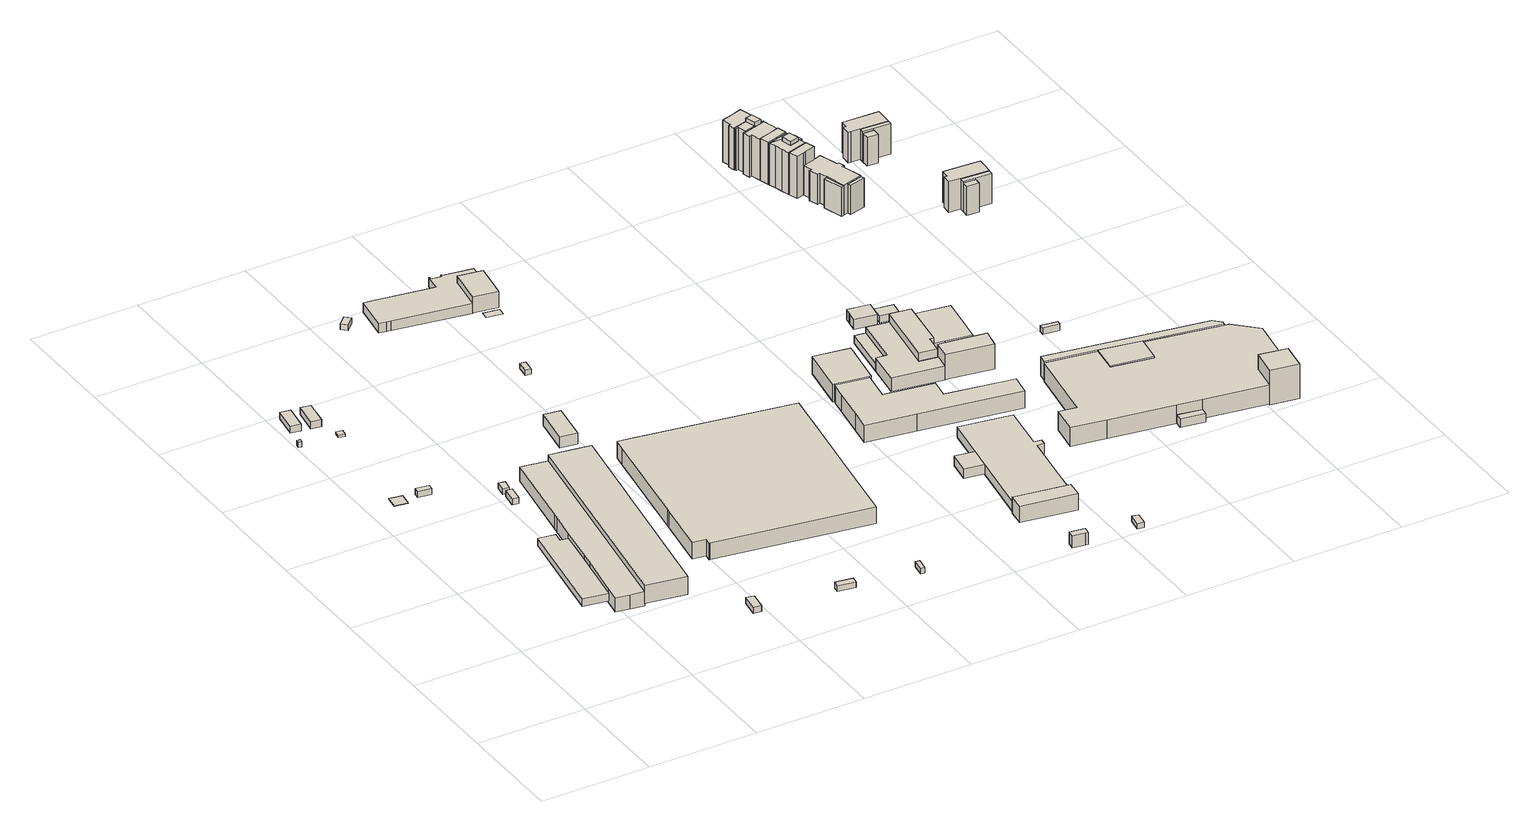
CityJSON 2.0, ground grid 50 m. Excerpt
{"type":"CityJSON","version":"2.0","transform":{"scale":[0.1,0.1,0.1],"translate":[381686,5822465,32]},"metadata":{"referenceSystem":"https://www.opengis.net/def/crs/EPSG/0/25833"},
"CityObjects":{
"building1":{"type":"Building","attributes":{"Gemeindeschluessel":"11000005","BezugspunktDach":"2200","function":"31001_2100","measuredHeight":0.016,"storeysAboveGround":1},"address":[{"country":"Germany","locality":"Berlin","thoroughfareNumber":"108 (11)","thoroughfareName":"Nonnendammallee"}],"geometry":[{"type":"Solid","lod":"1","boundaries":[[[[0,1,2,3]],[[4,5,6,7]],[[4,7,3,2]],[[5,4,2,1]],[[6,5,1,0]],[[7,6,0,3]]]]}]},
"building2":{"type":"Building","attributes":{"Gemeindeschluessel":"11000005","BezugspunktDach":"2200","function":"31001_2100","measuredHeight":2.46,"storeysAboveGround":1},"address":[{"country":"Germany","locality":"Berlin","thoroughfareNumber":"108 (21)","thoroughfareName":"Nonnendammallee"}],"geometry":[{"type":"Solid","lod":"1","boundaries":[[[[8,9,10,11,12]],[[13,14,15,16,17]],[[13,17,12,11]],[[14,13,11,10]],[[15,14,10,9]],[[16,15,9,8]],[[17,16,8,12]]]]}]},
"building3":{"type":"Building","attributes":{"Gemeindeschluessel":"11000005","BezugspunktDach":"2200","function":"31001_2100","measuredHeight":3.52,"storeysAboveGround":1},"address":[{"country":"Germany","locality":"Berlin","thoroughfareNumber":"101 (39)","thoroughfareName":"Nonnendammallee"}],"geometry":[{"type":"Solid","lod":"1","boundaries":[[[[18,19,20,21,22,23,24,25]],[[26,27,28,29,30,31,32,33]],[[26,33,25,24]],[[27,26,24,23]],[[28,27,23,22]],[[29,28,22,21]],[[30,29,21,20]],[[31,30,20,19]],[[32,31,19,18]],[[33,32,18,25]]]]}]},
"building4":{"type":"Building","attributes":{"Gemeindeschluessel":"11000005","BezugspunktDach":"2200","function":"31001_2100","measuredHeight":3,"storeysAboveGround":1},"address":[{"country":"Germany","locality":"Berlin","thoroughfareNumber":"108 (10)","thoroughfareName":"Nonnendammallee"}],"geometry":[{"type":"Solid","lod":"1","boundaries":[[[[34,35,36,37]],[[38,39,40,41]],[[38,41,37,36]],[[39,38,36,35]],[[40,39,35,34]],[[41,40,34,37]]]]}]},
"building5":{"type":"Building","attributes":{"Gemeindeschluessel":"11000005","BezugspunktDach":"2200","function":"31001_2100","measuredHeight":3.15,"storeysAboveGround":1},"address":[{"country":"Germany","locality":"Berlin","thoroughfareNumber":"108 (17)","thoroughfareName":"Nonnendammallee"}],"geometry":[{"type":"Solid","lod":"1","boundaries":[[[[42,43,44,45]],[[46,47,48,49]],[[46,49,45,44]],[[47,46,44,43]],[[48,47,43,42]],[[49,48,42,45]]]]}]},
"building6":{"type":"Building","attributes":{"Gemeindeschluessel":"11000005","BezugspunktDach":"2200","function":"31001_2100","measuredHeight":3.26,"storeysAboveGround":1},"address":[{"country":"Germany","locality":"Berlin","thoroughfareNumber":"108 (18)","thoroughfareName":"Nonnendammallee"}],"geometry":[{"type":"Solid","lod":"1","boundaries":[[[[50,51,52,53]],[[54,55,56,57]],[[54,57,53,52]],[[55,54,52,51]],[[56,55,51,50]],[[57,56,50,53]]]]}]},
"building7":{"type":"Building","attributes":{"Gemeindeschluessel":"11000005","BezugspunktDach":"2200","function":"31001_2100","measuredHeight":1.05,"storeysAboveGround":1},"address":[{"country":"Germany","locality":"Berlin","thoroughfareNumber":"108 (22)","thoroughfareName":"Nonnendammallee"}],"geometry":[{"type":"Solid","lod":"1","boundaries":[[[[58,59,60,61]],[[62,63,64,65]],[[62,65,61,60]],[[63,62,60,59]],[[64,63,59,58]],[[65,64,58,61]]]]}]},
"building8":{"type":"Building","attributes":{"Gemeindeschluessel":"11000005","BezugspunktDach":"2200","function":"31001_2100","measuredHeight":2.79,"storeysAboveGround":1},"address":[{"country":"Germany","locality":"Berlin","thoroughfareNumber":"108 (12)","thoroughfareName":"Nonnendammallee"}],"geometry":[{"type":"Solid","lod":"1","boundaries":[[[[66,67,68,69]],[[70,71,72,73]],[[70,73,69,68]],[[71,70,68,67]],[[72,71,67,66]],[[73,72,66,69]]]]}]},
"building9":{"type":"Building","attributes":{"Gemeindeschluessel":"11000005","BezugspunktDach":"2200","function":"31001_2523","measuredHeight":2.64,"storeysAboveGround":1},"address":[{"country":"Germany","locality":"Berlin","thoroughfareNumber":"108 (40)","thoroughfareName":"Nonnendammallee"}],"geometry":[{"type":"Solid","lod":"1","boundaries":[[[[74,75,76,77]],[[78,79,80,81]],[[78,81,77,76]],[[79,78,76,75]],[[80,79,75,74]],[[81,80,74,77]]]]}]},
"building10":{"type":"Building","attributes":{"Gemeindeschluessel":"11000005","function":"31001_2111"},"address":[{"country":"Germany","locality":"Berlin","thoroughfareNumber":"101 (18)","thoroughfareName":"Nonnendammallee"}],"children":["building10-1","building10-2"]},
"building10-1":{"type":"BuildingPart","attributes":{"BezugspunktDach":"2200","measuredHeight":8.44,"storeysAboveGround":2},"parents":["building10"],"geometry":[{"type":"Solid","lod":"1","boundaries":[[[[82,83,84,85,86,87,88,89,90,91]],[[92,93,94,95,96,97,98,99,100,101]],[[92,102,103,101,91,90]],[[93,92,90,89]],[[94,93,89,88]],[[95,94,88,87]],[[96,95,87,86]],[[97,96,86,85]],[[98,97,85,84]],[[99,98,84,83]],[[100,99,83,82]],[[101,100,82,91]],[[101,103,102,92]]]]}]},
"building10-2":{"type":"BuildingPart","attributes":{"BezugspunktDach":"2200","measuredHeight":7.38,"storeysAboveGround":2},"parents":["building10"],"geometry":[{"type":"MultiSurface","lod":"1","boundaries":[[[104,103,102,105,106,107,108,109,110,111,112,113,114,115]],[[116,117,118,119,120,121,122,123,124,125,126,127,128,129]],[[116,129,115,114]],[[117,116,114,113]],[[118,117,113,112]],[[119,118,112,111]],[[120,119,111,110]],[[121,120,110,109]],[[122,121,109,108]],[[123,122,108,107]],[[124,123,107,106]],[[125,124,106,105]],[[126,125,105,102]],[[127,126,130,92,101,103]],[[128,127,103,104]],[[129,128,104,115]],[[102,103,101,92,130]]]}]},
"building11":{"type":"Building","attributes":{"Gemeindeschluessel":"11000005","BezugspunktDach":"2200","function":"31001_2100","measuredHeight":2.8,"storeysAboveGround":1},"address":[{"country":"Germany","locality":"Berlin","thoroughfareNumber":"108 (2)","thoroughfareName":"Nonnendammallee"}],"geometry":[{"type":"Solid","lod":"1","boundaries":[[[[131,132,133,134]],[[135,136,137,138]],[[135,138,134,133]],[[136,135,133,132]],[[137,136,132,131]],[[138,137,131,134]]]]}]},
"building12":{"type":"Building","attributes":{"Gemeindeschluessel":"11000005","BezugspunktDach":"2200","function":"31001_2100","measuredHeight":2.72,"storeysAboveGround":1},"address":[{"country":"Germany","locality":"Berlin","thoroughfareNumber":"108 (3)","thoroughfareName":"Nonnendammallee"}],"geometry":[{"type":"Solid","lod":"1","boundaries":[[[[139,140,141,142]],[[143,144,145,146]],[[143,146,142,141]],[[144,143,141,140]],[[145,144,140,139]],[[146,145,139,142]]]]}]},
"building13":{"type":"Building","attributes":{"Gemeindeschluessel":"11000005","BezugspunktDach":"2200","function":"31001_2143","measuredHeight":5.53,"storeysAboveGround":1},"address":[{"country":"Germany","locality":"Berlin","thoroughfareNumber":"108 (41)","thoroughfareName":"Nonnendammallee"}],"geometry":[{"type":"Solid","lod":"1","boundaries":[[[[147,148,149,150,151]],[[152,153,154,155,156]],[[152,156,151,150]],[[153,152,150,149]],[[154,153,149,148]],[[155,154,148,147]],[[156,155,147,151]]]]}]},
"building14":{"type":"Building","attributes":{"Gemeindeschluessel":"11000005","BezugspunktDach":"2200","function":"51009_1611","measuredHeight":2.62,"storeysAboveGround":0},"address":[{"country":"Germany","locality":"Berlin"}],"geometry":[{"type":"Solid","lod":"1","boundaries":[[[[157,158,159,160]],[[161,162,163,164]],[[161,164,160,159]],[[162,161,159,158]],[[163,162,158,157]],[[164,163,157,160]]]]}]},
"building15":{"type":"Building","attributes":{"Gemeindeschluessel":"11000005","BezugspunktDach":"2200","function":"31001_2111","measuredHeight":7.88,"storeysAboveGround":2},"address":[{"country":"Germany","locality":"Berlin","thoroughfareNumber":"101 (16)","thoroughfareName":"Nonnendammallee"}],"geometry":[{"type":"Solid","lod":"1","boundaries":[[[[165,166,167,168,169,170,171,172,173,174,175,176,177,178,179]],[[180,181,182,183,184,185,186,187,188,189,190,191,192,193,194]],[[180,194,179,178]],[[181,180,178,177]],[[182,181,177,176]],[[183,182,176,175]],[[184,183,175,174]],[[185,184,174,173]],[[186,185,173,172]],[[187,186,172,171]],[[188,187,171,170]],[[189,188,170,169]],[[190,189,169,168]],[[191,190,168,167]],[[192,191,167,166]],[[193,192,166,165]],[[194,193,165,179]]]]}]},
"building16":{"type":"Building","attributes":{"Gemeindeschluessel":"11000005","BezugspunktDach":"2200","function":"31001_2100","measuredHeight":2.65,"storeysAboveGround":1},"address":[{"country":"Germany","locality":"Berlin","thoroughfareNumber":"108 (4)","thoroughfareName":"Nonnendammallee"}],"geometry":[{"type":"Solid","lod":"1","boundaries":[[[[195,196,197,198]],[[199,200,201,202]],[[199,202,198,197]],[[200,199,197,196]],[[201,200,196,195]],[[202,201,195,198]]]]}]},
"building17":{"type":"Building","attributes":{"Gemeindeschluessel":"11000005","BezugspunktDach":"2200","function":"31001_2140","measuredHeight":2.33,"storeysAboveGround":1},"address":[{"country":"Germany","locality":"Berlin","thoroughfareNumber":"108 (23)","thoroughfareName":"Nonnendammallee"}],"geometry":[{"type":"Solid","lod":"1","boundaries":[[[[203,204,205,206]],[[207,208,209,210]],[[207,210,206,205]],[[208,207,205,204]],[[209,208,204,203]],[[210,209,203,206]]]]}]},
"building18":{"type":"Building","attributes":{"Gemeindeschluessel":"11000005","function":"31001_2020"},"address":[{"country":"Germany","locality":"Berlin","thoroughfareNumber":"14","thoroughfareName":"Straße am Schaltwerk"}],"children":["building18-1","building18-2"]},
"building18-1":{"type":"BuildingPart","attributes":{"BezugspunktDach":"2200","measuredHeight":7.55,"storeysAboveGround":2},"parents":["building18"],"geometry":[{"type":"MultiSurface","lod":"1","boundaries":[[[211,212,213,214,215]],[[216,217,218,219,220]],[[221,222,220,215,214]],[[223,224,221,214,213]],[[218,217,213,212]],[[219,218,212,211]],[[220,219,211,215]],[[216,220,222,221]],[[217,216,225,221,224,223]]]}]},
"building18-2":{"type":"BuildingPart","attributes":{"BezugspunktDach":"2200","measuredHeight":4.55,"storeysAboveGround":2},"parents":["building18"],"geometry":[{"type":"MultiSurface","lod":"1","boundaries":[[[226,227,228,222,221,224,229,230,231,232,233,234,235,236,237,238,239,240,241]],[[242,243,244,245,246,247,248,249,250,251,252,253,254,255,256,257,258,259,260]],[[242,260,241,240]],[[243,242,240,239]],[[244,243,239,238]],[[245,244,238,237]],[[246,245,237,236]],[[247,246,236,235]],[[248,247,235,234]],[[249,248,234,233]],[[250,249,233,232]],[[251,250,232,231]],[[252,251,231,230]],[[253,252,230,229]],[[254,253,229,224]],[[255,254,217,216,221]],[[256,255,261,216,220]],[[257,256,222,228]],[[258,257,228,227]],[[259,258,227,226]],[[260,259,226,241]],[[262,224,221,216,217]],[[220,216,261,221,222]]]}]},
"building19":{"type":"Building","attributes":{"Gemeindeschluessel":"11000005","BezugspunktDach":"2200","function":"51009_1610","measuredHeight":2.97,"storeysAboveGround":0},"address":[{"country":"Germany","locality":"Berlin"}],"geometry":[{"type":"Solid","lod":"1","boundaries":[[[[263,264,265,266]],[[247,250,249,248]],[[247,248,266,265]],[[250,247,265,264]],[[249,250,264,263]],[[248,249,263,266]]]]}]},
"building20":{"type":"Building","attributes":{"Gemeindeschluessel":"11000005","BezugspunktDach":"2200","function":"51009_1611","measuredHeight":0.06,"storeysAboveGround":0},"address":[{"country":"Germany","locality":"Berlin"}],"geometry":[{"type":"Solid","lod":"1","boundaries":[[[[267,268,269,270]],[[271,272,273,274]],[[271,274,270,269]],[[272,271,269,268]],[[273,272,268,267]],[[274,273,267,270]]]]}]},
"building21":{"type":"Building","attributes":{"Gemeindeschluessel":"11000005","BezugspunktDach":"2200","function":"31001_2100","measuredHeight":5.71,"storeysAboveGround":1},"address":[{"country":"Germany","locality":"Berlin","thoroughfareNumber":"108 (27)","thoroughfareName":"Nonnendammallee"}],"geometry":[{"type":"Solid","lod":"1","boundaries":[[[[275,276,277,278,279]],[[280,281,282,283,284]],[[280,284,279,278]],[[281,280,278,277]],[[282,281,277,276]],[[283,282,276,275]],[[284,283,275,279]]]]}]},
"building22":{"type":"Building","attributes":{"Gemeindeschluessel":"11000005","function":"31001_2111"},"address":[{"country":"Germany","locality":"Berlin","thoroughfareNumber":"101 (13)","thoroughfareName":"Nonnendammallee"}],"children":["building22-1","building22-2","building22-3"]},
"building22-1":{"type":"BuildingPart","attributes":{"BezugspunktDach":"2200","measuredHeight":7.72,"storeysAboveGround":2},"parents":["building22"],"geometry":[{"type":"MultiSurface","lod":"1","boundaries":[[[285,286,287,288,289,290]],[[291,292,293,294,295,296]],[[291,296,290,289]],[[292,291,289,288]],[[297,298,299,288,287]],[[293,300,293,292,301,292,302]],[[294,293,287,286]],[[295,294,286,285]],[[296,295,285,290]],[[300,293,302,298,297]],[[302,292,301,299,298]]]}]},
"building22-2":{"type":"BuildingPart","attributes":{"BezugspunktDach":"2200","measuredHeight":6.98,"storeysAboveGround":2},"parents":["building22"],"geometry":[{"type":"MultiSurface","lod":"1","boundaries":[[[298,297,303,304,305,306,307,308,309,310,299]],[[311,312,313,314,315,316,317,318,293,302,292]],[[311,319,320,321,322,323,292,299,310]],[[312,311,310,309]],[[313,312,309,308]],[[314,313,308,307]],[[315,314,307,306]],[[316,315,306,305]],[[317,316,305,304]],[[318,317,304,303]],[[293,318,303,297]],[[323,322,321,320,319]],[[302,293,297,298]],[[292,302,298,299]]]}]},
"building22-3":{"type":"BuildingPart","attributes":{"BezugspunktDach":"2200","measuredHeight":5.66,"storeysAboveGround":2},"parents":["building22"],"geometry":[{"type":"Solid","lod":"1","boundaries":[[[[321,320,324,325]],[[326,319,322,327]],[[326,327,325,324]],[[319,326,324,320]],[[327,322,321,325]],[[322,319,320,321]]]]}]},
"building23":{"type":"Building","attributes":{"Gemeindeschluessel":"11000005","BezugspunktDach":"2200","function":"31001_2100","measuredHeight":8.29,"storeysAboveGround":2},"address":[{"country":"Germany","locality":"Berlin","thoroughfareNumber":"101 (53)","thoroughfareName":"Nonnendammallee"}],"geometry":[{"type":"Solid","lod":"1","boundaries":[[[[328,329,330,331,332,333]],[[334,335,336,337,338,339]],[[334,339,333,332]],[[335,334,332,331]],[[336,335,331,330]],[[337,336,330,329]],[[338,337,329,328]],[[339,338,328,333]]]]}]},
"building24":{"type":"Building","attributes":{"Gemeindeschluessel":"11000005","BezugspunktDach":"2200","function":"31001_2100","measuredHeight":2.54,"storeysAboveGround":1},"address":[{"country":"Germany","locality":"Berlin","thoroughfareNumber":"108 (9)","thoroughfareName":"Nonnendammallee"}],"geometry":[{"type":"Solid","lod":"1","boundaries":[[[[340,341,342,343]],[[344,345,346,347]],[[344,347,343,342]],[[345,344,342,341]],[[346,345,341,340]],[[347,346,340,343]]]]}]},
"building25":{"type":"Building","attributes":{"Gemeindeschluessel":"11000005","BezugspunktDach":"2200","function":"31001_2100","measuredHeight":8.2,"storeysAboveGround":2},"address":[{"country":"Germany","locality":"Berlin","thoroughfareNumber":"101 (54)","thoroughfareName":"Nonnendammallee"}],"geometry":[{"type":"Solid","lod":"1","boundaries":[[[[348,349,350,351,352,353,354,355,356,357,358,359]],[[360,361,362,363,364,365,366,367,368,369,370,371]],[[360,371,359,358]],[[361,360,358,357]],[[362,361,357,356]],[[363,362,356,355]],[[364,363,355,354]],[[365,364,354,353]],[[366,365,353,352]],[[367,366,352,351]],[[368,367,351,350]],[[369,368,350,349]],[[370,369,349,348]],[[371,370,348,359]]]]}]},
"building26":{"type":"Building","attributes":{"Gemeindeschluessel":"11000005","function":"31001_2111"},"address":[{"country":"Germany","locality":"Berlin","thoroughfareNumber":"101 (35)","thoroughfareName":"Nonnendammallee"}],"children":["building26-1","building26-2","building26-3","building26-4","building26-5"]},
"building26-1":{"type":"BuildingPart","attributes":{"BezugspunktDach":"2200","measuredHeight":11.95,"storeysAboveGround":3},"parents":["building26"],"geometry":[{"type":"MultiSurface","lod":"1","boundaries":[[[372,373,374,375,376]],[[377,378,379,380,381]],[[382,383,376,375]],[[378,377,375,374]],[[379,378,374,373]],[[380,379,373,372]],[[381,380,372,376]],[[377,381,383,382]]]}]},
"building26-2":{"type":"BuildingPart","attributes":{"BezugspunktDach":"2200","measuredHeight":3.66,"storeysAboveGround":3},"parents":["building26"],"geometry":[{"type":"MultiSurface","lod":"1","boundaries":[[[384,385,386,387]],[[388,389,390,391]],[[388,391,387,386]],[[389,388,386,385]],[[390,384,390,391]],[[390,389,385,384]],[[392,391,390,384,387]]]}]},
"building26-3":{"type":"BuildingPart","attributes":{"BezugspunktDach":"2200","measuredHeight":7.83,"storeysAboveGround":3},"parents":["building26"],"geometry":[{"type":"Solid","lod":"1","boundaries":[[[[393,394,395,396,397,398]],[[399,400,401,402,403,404]],[[400,399,397,396]],[[401,400,396,395]],[[402,401,395,394]],[[403,402,394,393]],[[404,403,393,398]],[[399,404,398,397]]]]}]},
"building26-4":{"type":"BuildingPart","attributes":{"BezugspunktDach":"2200","measuredHeight":10.35,"storeysAboveGround":3},"parents":["building26"],"geometry":[{"type":"MultiSurface","lod":"1","boundaries":[[[405,406,407,408,409,410,411,412]],[[413,414,399,404,415,416,417,418]],[[419,420,418,413,418,412,411]],[[414,413,411,410]],[[399,414,410,409]],[[404,398,397,409,408]],[[415,404,408,407]],[[416,415,407,406]],[[421,422,406,405]],[[416,422,416,417]],[[420,421,405,412]],[[413,418,420,419]],[[397,398,404,399]],[[417,416,422,421]],[[418,417,421,420]]]}]},
"building26-5":{"type":"BuildingPart","attributes":{"BezugspunktDach":"2200","measuredHeight":6.49,"storeysAboveGround":3},"parents":["building26"],"geometry":[{"type":"MultiSurface","lod":"1","boundaries":[[[383,382,422,421,420,419,423,424,425,426,427]],[[391,390,389,428,413,418,417,416,429,430,431]],[[391,431,427,426]],[[390,384,387,432,426,425]],[[389,385,384,433,425,424]],[[428,389,424,423]],[[413,428,423,419]],[[429,416,422,382]],[[430,429,377,381]],[[431,430,383,427]],[[391,432,387,384,390]],[[390,433,384,385,389]],[[413,434,419,420,418]],[[417,418,420,421]],[[416,417,421,422]],[[381,377,382,383]]]}]},
"building27":{"type":"Building","attributes":{"Gemeindeschluessel":"11000005","BezugspunktDach":"2200","function":"31001_2143","measuredHeight":5.42,"storeysAboveGround":1},"address":[{"country":"Germany","locality":"Berlin","thoroughfareNumber":"101 (55)","thoroughfareName":"Nonnendammallee"}],"geometry":[{"type":"Solid","lod":"1","boundaries":[[[[435,436,437,438,439,440,441,442]],[[443,444,445,446,447,448,449,450]],[[443,450,442,441]],[[444,443,441,440]],[[445,444,440,439]],[[446,445,439,438]],[[447,446,438,437]],[[448,447,437,436]],[[449,448,436,435]],[[450,449,435,442]]]]}]},
"building28":{"type":"Building","attributes":{"Gemeindeschluessel":"11000005","BezugspunktDach":"2200","function":"31001_2100","measuredHeight":3.62,"storeysAboveGround":1},"address":[{"country":"Germany","locality":"Berlin","thoroughfareNumber":"101 (36)","thoroughfareName":"Nonnendammallee"}],"geometry":[{"type":"Solid","lod":"1","boundaries":[[[[451,452,453,454,455,456]],[[457,458,459,460,461,462]],[[457,462,456,455]],[[458,457,455,454]],[[459,458,454,453]],[[460,459,453,452]],[[461,460,452,451]],[[462,461,451,456]]]]}]},
"building29":{"type":"Building","attributes":{"Gemeindeschluessel":"11000005","function":"31001_2111"},"address":[{"country":"Germany","locality":"Berlin","thoroughfareNumber":"101 (9)","thoroughfareName":"Nonnendammallee"}],"children":["building29-1","building29-2","building29-3","building29-4","building29-5"]},
"building29-1":{"type":"BuildingPart","attributes":{"BezugspunktDach":"2200","measuredHeight":16.19,"storeysAboveGround":4},"parents":["building29"],"geometry":[{"type":"MultiSurface","lod":"1","boundaries":[[[463,464,465,466,467,468]],[[469,470,471,472,473,474]],[[475,476,468,467]],[[469,474,477,478]],[[479,475,478,480,470,469,467,466]],[[471,470,466,465]],[[472,471,465,464]],[[473,472,464,463]],[[474,473,463,468]],[[478,477,476,475]],[[480,478,475,479]]]}]},
"building29-2":{"type":"BuildingPart","attributes":{"BezugspunktDach":"2200","measuredHeight":8.95,"storeysAboveGround":4},"parents":["building29"],"geometry":[{"type":"MultiSurface","lod":"1","boundaries":[[[481,482,483,476,475,479,484,485,486,487,488,489,490,491,492,493,494,495,496,497,498]],[[499,500,501,502,503,504,505,506,507,508,509,510,511,512,480,478,477,513,514,515,516]],[[499,516,498,497]],[[500,499,497,496]],[[501,500,496,495]],[[502,501,495,517,518]],[[503,502,518,519]],[[504,503,520,519,521,522]],[[505,504,521,523]],[[506,505,523,524]],[[507,506,490,489]],[[508,507,489,488]],[[509,508,488,487]],[[510,509,487,486]],[[511,510,486,485]],[[512,511,485,484]],[[480,512,484,479]],[[513,477,476,483]],[[525,526,527,528,483,482]],[[514,513,529,525]],[[515,514,482,481]],[[516,515,481,498]],[[530,518,517,495,494]],[[519,518,494,493]],[[522,521,519,520,493,492]],[[523,521,492,491]],[[524,523,531,491,490]],[[480,479,475,478]],[[477,478,475,476]],[[529,528,527,526,525]]]}]},
"building29-3":{"type":"BuildingPart","attributes":{"BezugspunktDach":"2200","measuredHeight":8.92,"storeysAboveGround":4},"parents":["building29"],"geometry":[{"type":"MultiSurface","lod":"1","boundaries":[[[532,533,534,535]],[[518,523,521,519]],[[518,494,493,520,535,534]],[[521,492,491,533,532]],[[493,492,521,532,535]],[[519,520,493,494,518]],[[523,491,492,521]],[[519,521,492,493]]]}]},
"building29-4":{"type":"BuildingPart","attributes":{"BezugspunktDach":"2200","measuredHeight":3.97,"storeysAboveGround":4},"parents":["building29"],"geometry":[{"type":"Solid","lod":"1","boundaries":[[[[536,527,526,537]],[[525,529,538,539]],[[525,539,537,526]],[[538,529,527,536]],[[539,538,536,537]],[[529,525,526,527]]]]}]},
"building29-5":{"type":"BuildingPart","attributes":{"BezugspunktDach":"2200","measuredHeight":8.98,"storeysAboveGround":4},"parents":["building29"],"geometry":[{"type":"MultiSurface","lod":"1","boundaries":[[[534,533,540,541,542,543,544,545]],[[546,547,548,549,524,523,518,517]],[[546,517,545,544]],[[547,546,544,543]],[[548,547,543,542]],[[549,548,542,541]],[[524,549,541,540]],[[491,490,524,540,533]],[[518,523,533,534],[523,518,534,533]],[[495,494,518,534,545]],[[534,518,523,491,533]],[[517,518,494,495]]]}]},
"building30":{"type":"Building","attributes":{"Gemeindeschluessel":"11000005","BezugspunktDach":"2200","function":"31001_2100","measuredHeight":3.02,"storeysAboveGround":1},"address":[{"country":"Germany","locality":"Berlin","thoroughfareNumber":"108 (28)","thoroughfareName":"Nonnendammallee"}],"geometry":[{"type":"Solid","lod":"1","boundaries":[[[[550,551,552,553]],[[554,555,556,557]],[[554,557,553,552]],[[555,554,552,551]],[[556,555,551,550]],[[557,556,550,553]]]]}]},
"building31":{"type":"Building","attributes":{"Gemeindeschluessel":"11000005","function":"31001_1010"},"address":[{"country":"Germany","locality":"Berlin","thoroughfareNumber":"5","thoroughfareName":"Janischweg"}],"children":["building31-1","building31-2","building31-3","building31-4","building31-5","building31-6"]},
"building31-1":{"type":"BuildingPart","attributes":{"BezugspunktDach":"2200","measuredHeight":21.6,"storeysAboveGround":5},"parents":["building31"],"geometry":[{"type":"MultiSurface","lod":"1","boundaries":[[[558,559,560,561]],[[562,563,564,565]],[[566,567,568,569,561,560]],[[570,567,560,559]],[[564,571,572,570,559,558]],[[569,571,558,561]],[[562,573,568,567,566]],[[573,565,569,568]],[[563,562,567,570]],[[574,572,571,564]],[[563,570,572,574]],[[565,564,571,569]]]}]},
"building31-2":{"type":"BuildingPart","attributes":{"BezugspunktDach":"2200","measuredHeight":20.57,"storeysAboveGround":5},"parents":["building31"],"geometry":[{"type":"MultiSurface","lod":"1","boundaries":[[[575,576,577,578,579,580,581,567,582,583],[570,572,571,569,568,567]],[[584,562,585,586,587,588,589,590,591,592],[573,565,564,574,563,562]],[[593,594,583,582]],[[562,595,593,584,582,567]],[[586,585,581,580]],[[587,586,580,579]],[[590,589,577,576]],[[591,590,576,575]],[[592,591,575,583]],[[565,573,568,573,565,596]],[[564,565,564,571]],[[564,571,564,574]],[[563,574,572,574,563,570]],[[563,597,563,562]],[[584,592,594,593]],[[584,593,595,562]],[[587,579,578,588]],[[588,578,577,589]],[[573,562,567,568]],[[596,565,573,568,569]],[[569,571,564,565]],[[574,564,571,572]],[[562,563,597,570,567,598]]]}]},
"building31-3":{"type":"BuildingPart","attributes":{"BezugspunktDach":"2200","measuredHeight":20.4,"storeysAboveGround":5},"parents":["building31"],"geometry":[{"type":"MultiSurface","lod":"1","boundaries":[[[599,600,601,602,603,604]],[[605,606,607,608,609,610]],[[605,610,604,603]],[[606,605,603,602]],[[607,606,602,601]],[[611,612,601,600]],[[609,613,611,608,600,599]],[[610,609,599,604]],[[608,607,612,611]],[[608,611,613,609]]]}]},
"building31-4":{"type":"BuildingPart","attributes":{"BezugspunktDach":"2200","measuredHeight":19.27,"storeysAboveGround":5},"parents":["building31"],"geometry":[{"type":"MultiSurface","lod":"1","boundaries":[[[594,595,614,612,613]],[[607,615,562,592,609]],[[615,607,612,614]],[[616,617,614,595]],[[566,562,618]],[[609,592,594,613]],[[607,608,611,612,619]],[[609,613,611,608]],[[567,568,573,562,566]],[[618,562,615,620,617,616]],[[592,584,593,594]],[[562,595,593,584]]]}]},
"building31-5":{"type":"BuildingPart","attributes":{"BezugspunktDach":"2200","measuredHeight":20.34,"storeysAboveGround":5},"parents":["building31"],"geometry":[{"type":"MultiSurface","lod":"1","boundaries":[[[621,622,623,624,625,626,627]],[[588,587,628,629,630,631,589]],[[578,577,589,627,626]],[[579,578,626,625]],[[628,587,625,624]],[[629,628,624,623]],[[630,629,623,622]],[[631,630,622,621]],[[589,631,621,627]],[[632,588,589,577,578]],[[587,588,578,579]]]}]},
"building31-6":{"type":"BuildingPart","attributes":{"BezugspunktDach":"2200","measuredHeight":19.11,"storeysAboveGround":5},"parents":["building31"],"geometry":[{"type":"MultiSurface","lod":"1","boundaries":[[[633,634,617,616]],[[615,635,585,562]],[[635,615,617,634]],[[585,635,634,633]],[[615,562,636,637,616,617,638]],[[633,639,585]]]}]},
"building32":{"type":"Building","attributes":{"Gemeindeschluessel":"11000005","function":"31001_1010"},"address":[{"country":"Germany","locality":"Berlin","thoroughfareNumber":"7","thoroughfareName":"Janischweg"}],"children":["building32-1","building32-2","building32-3","building32-4"]},
"building32-1":{"type":"BuildingPart","attributes":{"BezugspunktDach":"2200","measuredHeight":21.35,"storeysAboveGround":5},"parents":["building32"],"geometry":[{"type":"MultiSurface","lod":"1","boundaries":[[[640,641,642,643]],[[644,645,646,647]],[[648,649,650,647,643,642]],[[645,651,649,642,641]],[[652,653,654,653,655,645,641,640]],[[656,657,640,643]],[[644,647,650,649,648]],[[644,649,651,645]],[[646,654,653,652]],[[645,655,653,654]],[[647,646,658,657,656]]]}]},
"building32-2":{"type":"BuildingPart","attributes":{"BezugspunktDach":"2200","measuredHeight":20.38,"storeysAboveGround":5},"parents":["building32"],"geometry":[{"type":"MultiSurface","lod":"1","boundaries":[[[659,660,661,662,650,649,651,663,664,665,666,667,668,669,670]],[[671,672,673,674,675,676,677,678,679,680,681,682,683,684,685]],[[671,685,670,669]],[[672,671,669,668]],[[673,672,668,667]],[[674,673,667,666]],[[675,674,666,665]],[[676,675,665,664]],[[677,676,664,663]],[[655,686,663,651]],[[679,678,687,645,644,649]],[[680,679,644,647,688]],[[683,682,661,660]],[[684,683,660,659]],[[685,684,659,670]],[[678,689,677,686,655]],[[651,649,644,645,687]],[[688,647,644,690,649,650]],[[681,680,650,662]],[[661,682,681,662]]]}]},
"building32-3":{"type":"BuildingPart","attributes":{"BezugspunktDach":"2200","measuredHeight":20.62,"storeysAboveGround":5},"parents":["building32"],"geometry":[{"type":"MultiSurface","lod":"1","boundaries":[[[691,692,693,694,657,656,695]],[[680,696,697,698,699,700,682]],[[680,650,662,661,695,656]],[[696,680,656,647,646,657]],[[697,701,702,652,657,694]],[[703,701,694,693]],[[699,698,693,692]],[[700,699,692,691]],[[682,700,691,695]],[[681,662,650,680]],[[682,661,662,681]],[[657,646,647,656]],[[704,705,702,701,697]],[[705,696,652,702]],[[698,697,706,701,703]]]}]},
"building32-4":{"type":"BuildingPart","attributes":{"BezugspunktDach":"2200","measuredHeight":20.09,"storeysAboveGround":5},"parents":["building32"],"geometry":[{"type":"MultiSurface","lod":"1","boundaries":[[[707,708,709,710,711,712,686,655,653,652,702,701,703,713]],[[698,697,705,696,714,678,677,606,715,716,610,717,718,719]],[[698,719,713,703]],[[714,696,720,646,654]],[[678,714,653,654,645]],[[606,677,686,712]],[[715,606,712,711]],[[716,715,711,710]],[[610,716,710,709]],[[717,610,709,708]],[[718,717,708,707]],[[719,718,707,713]],[[698,703,701,697]],[[705,697,701,702]],[[721,696,722,705,702,652]],[[654,646,720,652,653]],[[645,654,653,655]],[[678,655,686,677]]]}]},
"building33":{"type":"Building","attributes":{"Gemeindeschluessel":"11000005","function":"31001_1010"},"address":[{"country":"Germany","locality":"Berlin","thoroughfareNumber":"3","thoroughfareName":"Janischweg"}],"children":["building33-1","building33-2","building33-3"]},
"building33-1":{"type":"BuildingPart","attributes":{"BezugspunktDach":"2200","measuredHeight":14.7,"storeysAboveGround":4},"parents":["building33"],"geometry":[{"type":"MultiSurface","lod":"1","boundaries":[[[723,724,725,726,727,728,729,730,731,732,733,734,735,736,737,738]],[[739,740,741,742,743,744,745,746,747,748,749,750,751,752,753,754]],[[739,754,738,737]],[[740,739,737,736]],[[741,740,736,735]],[[742,741,735,734]],[[743,742,734,733]],[[744,743,733,732]],[[745,744,732,731]],[[746,745,731,730]],[[747,746,730,729]],[[755,756,747,729,728]],[[757,755,748,728,727]],[[750,749,727,726]],[[751,758,759,750,726,725]],[[752,751,725,724]],[[753,752,724,723]],[[754,753,723,738]],[[748,747,756,755]],[[760,749,761,748,755,757]],[[750,759,758,751]]]}]},
"building33-2":{"type":"BuildingPart","attributes":{"BezugspunktDach":"2200","measuredHeight":13.71,"storeysAboveGround":4},"parents":["building33"],"geometry":[{"type":"Solid","lod":"1","boundaries":[[[[762,759,758,763]],[[751,750,764,765]],[[751,765,763,758]],[[764,750,759,762]],[[765,764,762,763]],[[750,751,758,759]]]]}]},
"building33-3":{"type":"BuildingPart","attributes":{"BezugspunktDach":"2200","measuredHeight":13.71,"storeysAboveGround":4},"parents":["building33"],"geometry":[{"type":"MultiSurface","lod":"1","boundaries":[[[766,767,756,757]],[[747,768,769,749]],[[768,747,756,767]],[[769,768,767,766]],[[749,769,766,757]],[[748,755,756,747]],[[749,757,755,748]]]}]},
"building34":{"type":"Building","attributes":{"Gemeindeschluessel":"11000005","BezugspunktDach":"2200","function":"51009_1610","measuredHeight":19.36,"storeysAboveGround":0},"address":[{"country":"Germany","locality":"Berlin"}],"geometry":[{"type":"Solid","lod":"1","boundaries":[[[[770,771,772,773,774,775]],[[776,777,778,779,780,781]],[[776,781,775,774]],[[777,776,774,773]],[[778,777,773,772]],[[779,778,772,771]],[[780,779,771,770]],[[781,780,770,775]]]]}]},
"building35":{"type":"Building","attributes":{"Gemeindeschluessel":"11000005","function":"31001_1010"},"address":[{"country":"Germany","locality":"Berlin","thoroughfareNumber":"6","thoroughfareName":"Janischweg"}],"children":["building35-1","building35-2","building35-3"]},
"building35-1":{"type":"BuildingPart","attributes":{"BezugspunktDach":"2200","measuredHeight":14.94,"storeysAboveGround":4},"parents":["building35"],"geometry":[{"type":"Solid","lod":"1","boundaries":[[[[782,783,784,785,786,787,788,789,790]],[[791,792,793,794,795,796,797,798,799]],[[791,799,790,789]],[[792,791,789,788]],[[793,792,788,787]],[[794,793,787,786]],[[795,794,786,785]],[[796,795,785,784]],[[798,797,783,782]],[[799,798,782,790]],[[797,796,784,783]]]]}]},
"building35-2":{"type":"BuildingPart","attributes":{"BezugspunktDach":"2200","measuredHeight":14.36,"storeysAboveGround":4},"parents":["building35"],"geometry":[{"type":"MultiSurface","lod":"1","boundaries":[[[800,801,784,783,802]],[[797,796,803,804,805]],[[797,805,802,783]],[[803,796,784,801]],[[804,803,801,800]],[[806,807,800,802]],[[796,797,808,783,784]],[[805,804,807,806]]]}]},
"building35-3":{"type":"BuildingPart","attributes":{"BezugspunktDach":"2200","measuredHeight":13.56,"storeysAboveGround":4},"parents":["building35"],"geometry":[{"type":"Solid","lod":"1","boundaries":[[[[809,807,806,810]],[[805,804,811,812]],[[805,812,810,806]],[[811,804,807,809]],[[812,811,809,810]],[[804,805,806,807]]]]}]},
"building36":{"type":"Building","attributes":{"Gemeindeschluessel":"11000005","function":"31001_1010"},"address":[{"country":"Germany","locality":"Berlin","thoroughfareNumber":"2","thoroughfareName":"Janischweg"}],"children":["building36-1","building36-2","building36-3"]},
"building36-1":{"type":"BuildingPart","attributes":{"BezugspunktDach":"2200","measuredHeight":14.78,"storeysAboveGround":4},"parents":["building36"],"geometry":[{"type":"MultiSurface","lod":"1","boundaries":[[[813,814,815,816,817,818,819,820,821]],[[822,823,824,825,826,827,828,829,830]],[[822,830,821,820]],[[823,822,820,819]],[[824,823,819,818]],[[825,824,818,817]],[[826,825,817,816]],[[827,826,816,815]],[[828,827,815,814]],[[831,832,828,814,813]],[[830,829,813,821]],[[829,828,832,831]]]}]},
"building36-2":{"type":"BuildingPart","attributes":{"BezugspunktDach":"2200","measuredHeight":14.25,"storeysAboveGround":4},"parents":["building36"],"geometry":[{"type":"MultiSurface","lod":"1","boundaries":[[[833,834,832,831,835]],[[829,828,836,837,838]],[[829,838,835,831]],[[836,828,832,834]],[[837,836,834,833]],[[839,840,833,835]],[[828,829,831,832]],[[838,837,840,839]]]}]},
"building36-3":{"type":"BuildingPart","attributes":{"BezugspunktDach":"2200","measuredHeight":13.54,"storeysAboveGround":4},"parents":["building36"],"geometry":[{"type":"Solid","lod":"1","boundaries":[[[[841,840,839,842]],[[838,837,843,844]],[[838,844,842,839]],[[843,837,840,841]],[[844,843,841,842]],[[837,838,839,840]]]]}]}
},
"vertices":[
[167,1664,16],[176,1723,16],[117,1733,16],[107,1674,16],[117,1733,15],[176,1723,15],[167,1664,15],[107,1674,15],
[16,2242,41],[18,2257,41],[3,2259,41],[1,2245,41],[1,2244,41],[1,2245,16],[3,2259,16],[18,2257,16],[16,2242,16],[1,2244,16],
[487,631,49],[520,834,49],[530,894,49],[557,1067,49],[521,1073,49],[528,1118,49],[452,1130,49],[374,649,49],[452,1130,14],[528,1118,14],[521,1073,14],[557,1067,14],[530,894,14],[520,834,14],[487,631,14],[374,649,14],
[280,1671,46],[283,1695,46],[224,1704,46],[221,1680,46],[224,1704,16],[283,1695,16],[280,1671,16],[221,1680,16],
[74,2346,47],[92,2458,47],[46,2466,47],[28,2354,47],[46,2466,16],[92,2458,16],[74,2346,16],[28,2354,16],
[160,2331,49],[178,2444,49],[133,2452,49],[114,2339,49],[133,2452,16],[178,2444,16],[160,2331,16],[114,2339,16],
[205,2222,26],[210,2250,26],[181,2255,26],[176,2227,26],[181,2255,15],[210,2250,15],[205,2222,15],[176,2227,15],
[546,1435,44],[557,1504,44],[528,1509,44],[517,1440,44],[528,1509,16],[557,1504,16],[546,1435,16],[517,1440,16],
[553,1521,42],[561,1568,42],[532,1573,42],[524,1526,42],[532,1573,16],[561,1568,16],[553,1521,16],[524,1526,16],
[782,511,100],[830,808,100],[837,850,100],[884,1135,100],[890,1175,100],[950,1545,100],[877,1556,100],[840,1562,100],[765,1574,100],[599,540,100],[765,1574,15],[840,1562,15],[877,1556,15],[950,1545,15],[890,1175,15],[884,1135,15],[837,850,15],[830,808,15],[782,511,15],[599,540,15],[765,1574,71],[599,540,71],
[537,550,71],[733,1579,71],[708,1583,71],[704,1584,71],[644,1594,71],[583,1218,71],[578,1189,71],[557,1067,71],[530,894,71],[520,834,71],[487,631,71],[475,560,71],[487,631,3],[520,834,3],[530,894,3],[557,1067,3],[578,1189,3],[583,1218,3],[644,1594,3],[704,1584,3],[708,1583,3],[733,1579,3],[765,1574,3],[599,540,3],[537,550,3],[475,560,3],[765,1574,56],
[970,249,43],[982,328,43],[947,334,43],[934,255,43],[947,334,15],[982,328,15],[970,249,15],[934,255,15],
[1386,210,42],[1391,239,42],[1311,252,42],[1306,223,42],[1311,252,15],[1391,239,15],[1386,210,15],[1306,223,15],
[975,1697,67],[1003,1876,67],[965,1881,67],[927,1887,67],[899,1709,67],[927,1887,15],[965,1881,15],[1003,1876,15],[975,1697,15],[899,1709,15],
[622,2899,36],[661,2938,36],[637,2961,36],[598,2923,36],[637,2961,10],[661,2938,10],[622,2899,10],[598,2923,10],
[992,719,93],[987,688,93],[993,688,93],[1700,579,93],[1745,870,93],[1806,1259,93],[1810,1286,93],[1828,1404,93],[1115,1520,93],[1058,1529,93],[1057,1522,93],[1049,1472,93],[973,990,93],[971,973,93],[932,728,93],[971,973,14],[973,990,14],[1049,1472,14],[1057,1522,14],[1058,1529,14],[1115,1520,14],[1828,1404,14],[1810,1286,14],[1806,1259,14],[1745,870,14],[1700,579,14],[993,688,14],[987,688,14],[992,719,14],[932,728,14],
[1677,161,42],[1686,216,42],[1668,219,42],[1660,164,42],[1668,219,16],[1686,216,16],[1677,161,16],[1660,164,16],
[1081,2239,41],[1087,2294,41],[1062,2297,41],[1055,2242,41],[1062,2297,17],[1087,2294,17],[1081,2239,17],[1055,2242,17],
[1226,2738,87],[1252,2904,87],[1242,2906,87],[1142,2922,87],[1116,2756,87],[1142,2922,11],[1242,2906,11],[1252,2904,11],[1226,2738,11],[1116,2756,11],[1142,2922,56],[1116,2756,56],[1242,2906,44],[1242,2906,56],[1142,2922,27],
[750,2815,56],[750,2814,56],[769,2811,56],[1253,2977,56],[1117,2999,56],[1118,3004,56],[1115,3005,56],[1113,2992,56],[1066,3000,56],[1068,3012,56],[1065,3013,56],[1053,2936,56],[776,2980,56],[776,2979,56],[743,2984,56],[717,2820,56],[743,2984,10],[776,2979,10],[776,2980,10],[1053,2936,10],[1065,3013,10],[1068,3012,10],[1066,3000,10],[1113,2992,10],[1115,3005,10],[1118,3004,10],[1117,2999,10],[1253,2977,10],[1242,2906,10],[1142,2922,10],[1116,2756,10],[769,2811,10],[750,2814,10],[750,2815,10],[717,2820,10],[1142,2922,16],[1242,2906,52],
[1113,2992,40],[1115,3005,40],[1068,3012,40],[1066,3000,40],
[1218,2689,11],[1223,2724,11],[1151,2735,11],[1146,2701,11],[1151,2735,10],[1223,2724,10],[1218,2689,10],[1146,2701,10],
[2337,12,73],[2348,11,73],[2353,42,73],[2285,52,73],[2280,22,73],[2285,52,16],[2353,42,16],[2348,11,16],[2337,12,16],[2280,22,16],
[2446,254,92],[2456,328,92],[2454,328,92],[2211,366,92],[2206,366,92],[2196,291,92],[2206,366,15],[2211,366,15],[2454,328,15],[2456,328,15],[2446,254,15],[2196,291,15],[2454,328,65],[2333,347,65],[2211,366,65],[2454,328,32],[2211,366,37],[2333,347,15],
[2474,458,65],[2508,685,65],[2540,680,65],[2545,708,65],[2512,713,65],[2544,927,65],[2425,946,65],[2306,965,65],[2306,965,15],[2425,946,15],[2544,927,15],[2512,713,15],[2545,708,15],[2540,680,15],[2508,685,15],[2474,458,15],[2276,775,15],[2276,775,62],[2260,673,62],[2260,673,15],[2273,756,15],
[2188,789,62],[2171,687,62],[2188,789,15],[2171,687,15],
[2021,1447,97],[2170,1423,97],[2177,1422,97],[2213,1643,97],[2050,1669,97],[2014,1448,97],[2050,1669,14],[2213,1643,14],[2177,1422,14],[2170,1423,14],[2021,1447,14],[2014,1448,14],
[2606,6,40],[2615,65,40],[2586,70,40],[2576,10,40],[2586,70,15],[2615,65,15],[2606,6,15],[2576,10,15],
[2195,1092,93],[2652,1019,93],[2668,1115,93],[2360,1165,93],[2374,1251,93],[2148,1287,93],[2170,1423,93],[2021,1447,93],[2018,1432,93],[2008,1368,93],[1984,1220,93],[1969,1127,93],[1984,1220,11],[2008,1368,11],[2018,1432,11],[2021,1447,11],[2170,1423,11],[2148,1287,11],[2374,1251,11],[2360,1165,11],[2668,1115,11],[2652,1019,11],[2195,1092,11],[1969,1127,11],
[2693,1325,134],[2710,1410,134],[2557,1432,134],[2497,1440,134],[2483,1359,134],[2497,1440,15],[2557,1432,15],[2710,1410,15],[2693,1325,15],[2483,1359,15],[2497,1440,79],[2483,1359,79],
[2326,1548,51],[2359,1771,51],[2310,1778,51],[2277,1554,51],[2310,1778,14],[2359,1771,14],[2326,1548,14],[2277,1554,14],[2277,1554,42],
[2568,1502,93],[2686,1485,93],[2696,1548,93],[2722,1717,93],[2553,1742,93],[2520,1509,93],[2553,1742,14],[2722,1717,14],[2696,1548,14],[2686,1485,14],[2568,1502,14],[2520,1509,14],
[2490,1433,118],[2491,1441,118],[2502,1512,118],[2520,1509,118],[2553,1742,118],[2484,1752,118],[2459,1756,118],[2411,1445,118],[2459,1756,14],[2484,1752,14],[2502,1512,14],[2491,1441,14],[2490,1433,14],[2411,1445,14],[2459,1756,79],[2411,1445,79],[2490,1433,79],[2491,1441,79],
[2456,1756,79],[2359,1771,79],[2326,1548,79],[2277,1554,79],[2253,1395,79],[2456,1756,14],[2497,1440,14],[2483,1359,14],[2253,1395,14],[2277,1554,36],[2326,1548,45],[2459,1756,18],
[2459,1850,64],[2466,1889,64],[2468,1901,64],[2473,1929,64],[2373,1944,64],[2368,1917,64],[2366,1905,64],[2360,1866,64],[2366,1905,16],[2368,1917,16],[2373,1944,16],[2473,1929,16],[2468,1901,16],[2466,1889,16],[2459,1850,16],[2360,1866,16],
[2556,1843,49],[2560,1871,49],[2564,1899,49],[2482,1912,49],[2478,1884,49],[2474,1856,49],[2478,1884,16],[2482,1912,16],[2564,1899,16],[2560,1871,16],[2556,1843,16],[2474,1856,16],
[3639,529,167],[3650,599,167],[3653,620,167],[3659,653,167],[3533,675,167],[3512,549,167],[3533,675,5],[3659,653,5],[3653,620,5],[3650,599,5],[3639,529,5],[3512,549,5],[3533,675,98],[3512,549,98],[3512,549,9],[3533,675,9],[3659,653,98],[3659,653,9],
[2821,659,98],[3117,612,98],[3226,594,98],[3666,702,98],[3682,803,98],[3685,823,98],[3696,888,98],[3702,927,98],[3604,1022,98],[3584,1025,98],[3240,1084,98],[3219,959,98],[3032,990,98],[3049,1117,98],[2822,1152,98],[2765,799,98],[2685,813,98],[2664,684,98],[2685,813,9],[2765,799,9],[2822,1152,9],[3049,1117,9],[3032,990,9],[3219,959,9],[3240,1084,9],[3584,1025,9],[3604,1022,9],[3702,927,9],[3696,888,9],[3685,823,9],[3682,803,9],[3666,702,9],[3226,594,9],[3117,612,9],[2821,659,9],[2664,684,9],[2822,1152,14],[3049,1117,14],[3032,990,14],[3032,990,45],[3219,959,14],[3219,959,85],[3240,1084,14],[3584,1025,14],[3117,612,12],[3117,612,52],[3226,594,52],[3226,594,30],[3226,594,12],[3049,1117,78],[3240,1084,42],
[3219,959,104],[3240,1084,104],[3049,1117,104],[3032,990,104],
[3220,559,52],[3111,577,52],[3220,559,12],[3111,577,12],
[3584,1025,104],[3586,1040,104],[3554,1073,104],[3043,1156,104],[2828,1192,104],[2822,1152,104],[2828,1192,14],[3043,1156,14],[3554,1073,14],[3586,1040,14],
[3063,1437,47],[3066,1457,47],[2992,1469,47],[2989,1448,47],[2992,1469,17],[3066,1457,17],[3063,1437,17],[2989,1448,17],
[2690,2916,225],[2731,2927,225],[2717,2974,225],[2677,2962,225],[2717,2974,9],[2731,2927,9],[2690,2916,9],[2677,2962,9],[2717,2974,141],[2717,2974,207],[2680,2963,207],[2677,2962,207],[2731,2927,207],[2690,2916,207],[2694,2917,207],[2680,2963,9],[2694,2917,9],
[2635,2941,207],[2645,2905,207],[2655,2871,207],[2703,2886,207],[2751,2900,207],[2741,2934,207],[2729,2974,207],[2677,2974,207],[2625,2973,207],[2677,2974,9],[2729,2974,9],[2741,2934,9],[2751,2900,9],[2703,2886,9],[2655,2871,9],[2645,2905,9],[2635,2941,9],[2625,2973,9],[2677,2974,202],[2625,2973,202],[2717,2974,202],[2677,2962,139],[2731,2927,111],[2717,2974,81],
[2623,2980,207],[2673,2995,207],[2723,3010,207],[2711,3052,207],[2661,3037,207],[2610,3021,207],[2661,3037,9],[2711,3052,9],[2723,3010,9],[2673,2995,9],[2623,2980,9],[2610,3021,9],[2673,2995,202],[2723,3010,202],[2623,2980,202],
[2733,2979,202],[2733,2979,9],[2717,2974,200],[2733,2979,200],[2717,2974,151],[2723,3010,88],[2733,2979,57],
[2668,2828,208],[2705,2839,208],[2716,2843,208],[2765,2857,208],[2751,2900,208],[2703,2886,208],[2655,2871,208],[2765,2857,9],[2716,2843,9],[2705,2839,9],[2668,2828,9],[2703,2886,81],
[2729,2974,200],[2733,2976,200],[2733,2976,9],[2717,2974,117],[2717,2974,147],[2733,2979,59],[2729,2974,53],
[2640,3112,223],[2673,3122,223],[2659,3169,223],[2626,3160,223],[2659,3169,10],[2673,3122,10],[2640,3112,10],[2626,3160,10],[2659,3169,107],[2659,3169,206],[2626,3160,206],[2673,3122,206],[2640,3112,204],[2652,3116,204],[2652,3116,10],[2673,3122,204],[2626,3160,208],[2640,3112,208],[2640,3112,158],
[2565,3174,206],[2553,3170,206],[2561,3140,206],[2624,3159,206],[2689,3127,206],[2688,3129,206],[2683,3128,206],[2671,3169,206],[2676,3170,206],[2653,3248,206],[2603,3232,206],[2552,3217,206],[2603,3232,9],[2653,3248,9],[2676,3170,9],[2671,3169,9],[2683,3128,9],[2688,3129,9],[2689,3127,9],[2673,3122,9],[2659,3169,9],[2626,3160,9],[2624,3159,9],[2561,3140,9],[2553,3170,9],[2565,3174,9],[2552,3217,9],[2689,3127,204],[2673,3122,165],[2626,3160,81],[2688,3126,9],[2659,3169,161],
[2564,3132,208],[2576,3135,208],[2587,3100,208],[2588,3097,208],[2561,3140,208],[2640,3112,9],[2588,3097,9],[2587,3100,9],[2576,3135,9],[2564,3132,9],[2588,3097,204],[2625,3108,204],[2587,3100,204],[2594,3098,9],[2625,3108,9],[2588,3097,132],
[2585,3062,204],[2597,3066,204],[2610,3021,204],[2647,3033,204],[2674,3041,204],[2711,3052,204],[2575,3096,204],[2652,3116,9],[2674,3041,9],[2647,3033,9],[2597,3066,9],[2585,3062,9],[2575,3096,9],[2640,3112,107],[2640,3112,144],[2634,3110,9],
[2717,2751,149],[2730,2755,149],[2741,2720,149],[2768,2629,149],[2788,2635,149],[2815,2643,149],[2862,2657,149],[2833,2753,149],[2843,2756,149],[2834,2784,149],[2825,2782,149],[2799,2868,149],[2768,2858,149],[2705,2839,149],[2718,2797,149],[2704,2793,149],[2718,2797,8],[2705,2839,8],[2768,2858,8],[2799,2868,8],[2825,2782,8],[2834,2784,8],[2843,2756,8],[2833,2753,8],[2862,2657,8],[2815,2643,8],[2788,2635,8],[2768,2629,8],[2741,2720,8],[2730,2755,8],[2717,2751,8],[2704,2793,8],[2815,2643,145],[2862,2657,145],[2788,2635,145],[2741,2720,145],[2768,2629,145],[2788,2635,140],[2805,2640,8],
[2754,2624,145],[2727,2716,145],[2754,2624,8],[2727,2716,8],
[2793,2618,145],[2867,2640,145],[2867,2640,8],[2793,2618,8],
[2741,2934,204],[2745,2935,204],[2755,2938,204],[2743,2979,204],[2733,2976,204],[2729,2974,204],[2733,2976,10],[2743,2979,10],[2755,2938,10],[2745,2935,10],[2741,2934,10],[2729,2974,10],
[2996,2957,150],[3037,2955,150],[3163,2948,150],[3165,2988,150],[3167,3028,150],[3000,3035,150],[2998,3000,150],[2984,3001,150],[2982,2958,150],[2984,3001,6],[2998,3000,6],[3000,3035,6],[3167,3028,6],[3165,2988,6],[3163,2948,6],[3037,2955,6],[2996,2957,6],[2982,2958,6],
[3086,2931,150],[3162,2927,150],[3036,2933,150],[3162,2927,6],[3086,2931,6],[3036,2933,6],[3036,2933,142],[3086,2931,142],[3037,2955,114],
[3084,2895,142],[3034,2898,142],[3084,2895,6],[3034,2898,6],
[3192,2431,152],[3322,2424,152],[3324,2463,152],[3326,2502,152],[3157,2511,152],[3155,2475,152],[3141,2475,152],[3141,2473,152],[3139,2434,152],[3141,2473,7],[3141,2475,7],[3155,2475,7],[3157,2511,7],[3326,2502,7],[3324,2463,7],[3322,2424,7],[3192,2431,7],[3139,2434,7],[3192,2431,150],[3322,2424,150],
[3247,2407,150],[3320,2403,150],[3191,2410,150],[3320,2403,7],[3247,2407,7],[3191,2410,7],[3191,2410,143],[3247,2407,143],
[3245,2375,143],[3189,2378,143],[3245,2375,7],[3189,2378,7]
]}
